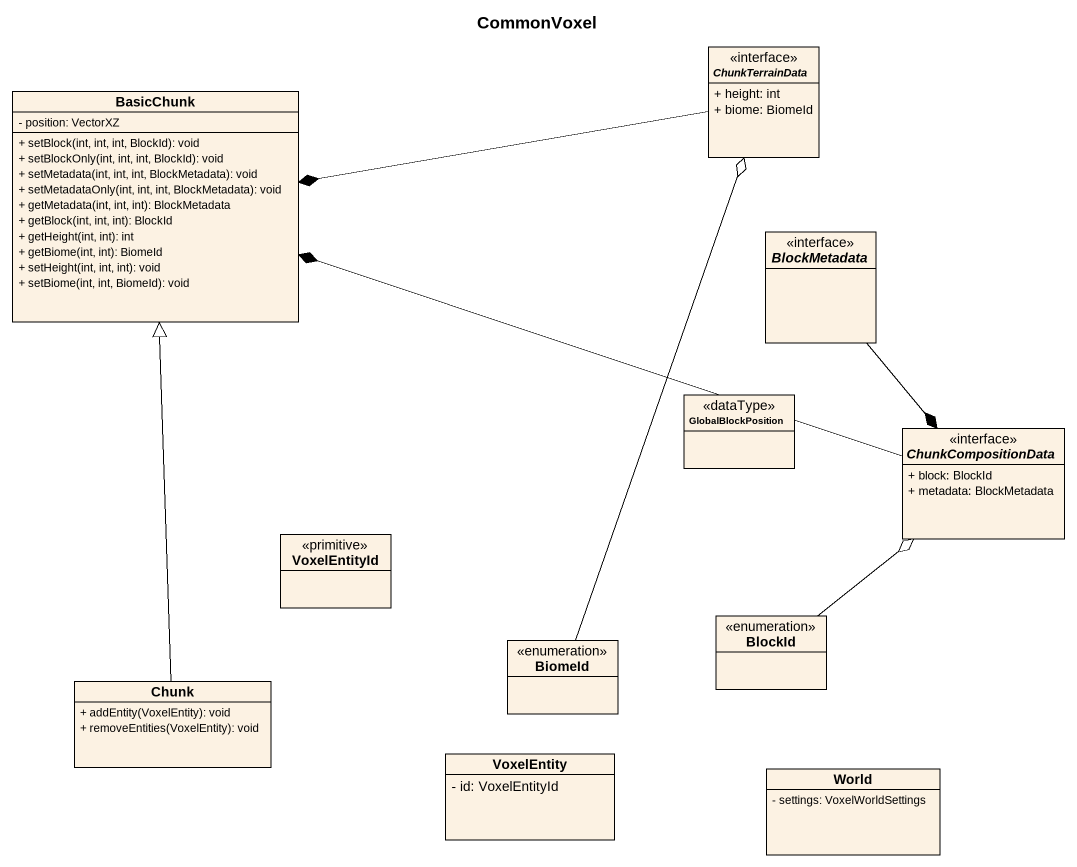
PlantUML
@startuml
title CommonVoxel
hide circle
hide empty members
skinparam classAttributeIconSize 0
interface ChunkTerrainData {
  + height: int
  + biome: BiomeId
}
class BasicChunk {
  - position: VectorXZ
  + setBlock(int, int, int, BlockId): void
  + setBlockOnly(int, int, int, BlockId): void
  + setMetadata(int, int, int, BlockMetadata): void
  + setMetadataOnly(int, int, int, BlockMetadata): void
  + getMetadata(int, int, int): BlockMetadata
  + getBlock(int, int, int): BlockId
  + getHeight(int, int): int
  + getBiome(int, int): BiomeId
  + setHeight(int, int, int): void
  + setBiome(int, int, BiomeId): void
}
interface BlockMetadata
class GlobalBlockPosition <<dataType>>
interface ChunkCompositionData {
  + block: BlockId
  + metadata: BlockMetadata
}
class VoxelEntityId <<primitive>>
enum BiomeId
enum BlockId
class Chunk {
  + addEntity(VoxelEntity): void
  + removeEntities(VoxelEntity): void
}
class VoxelEntity {
  - id: VoxelEntityId
}
class World {
  - settings: VoxelWorldSettings
}
ChunkTerrainData -left-* BasicChunk
BlockMetadata --* ChunkCompositionData
ChunkCompositionData -left-* BasicChunk
BiomeId -up-o ChunkTerrainData
BlockId -up-o ChunkCompositionData
Chunk -up-|> BasicChunk
@enduml
